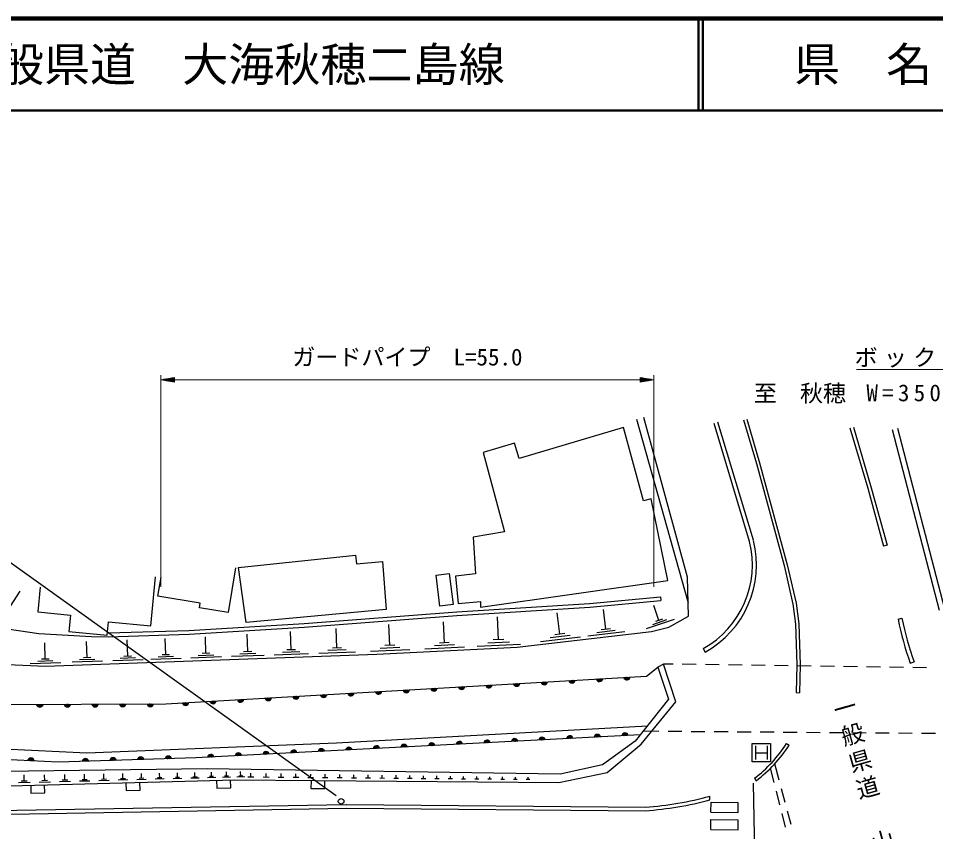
# Model space of a CAD drawing. Units: millimetres, scale not verified. Extents: x 40000 to 680000, y 20000 to 380000.
# Drawn here: x 223963 to 323496, y 291754 to 380000 of the extents above; entities that cross this region are included whole.
import ezdxf
from ezdxf.enums import TextEntityAlignment as Align

# ---------------------------------------------------------------- set-up
doc = ezdxf.new("R2010")
doc.units = ezdxf.units.MM
doc.header["$LTSCALE"] = 1000
for name, color, linetype, lineweight in [('M-BGD', 7, 'Continuous', 25), ('M-STR-HTXT', 7, 'Continuous', 13), ('M-STR-STRC', 7, 'Continuous', 25), ('M-STR-STRD', 7, 'Continuous', 25), ('M-TTL', 2, 'Continuous', 140), ('M-TTL-LINE', 7, 'Continuous', 50)]:
    doc.layers.add(name, color=color, linetype=linetype, lineweight=lineweight)
doc.layers.add('M-BMK-HTXT', color=7, linetype='Continuous')
doc.layers.add('M-TTL-TXT', color=7, linetype='Continuous')
doc.styles.add('@ＭＳ ゴシック', font='')
doc.styles.add('ＭＳ ゴシック', font='')
doc.styles.get('@ＭＳ ゴシック').set_extended_font_data('@MS Gothic')
doc.styles.get('ＭＳ ゴシック').set_extended_font_data('MS Gothic')

msp = doc.modelspace()

# ---------------------------------------------------------------- linework, layer by layer
at = {"layer": 'M-BGD'}
for p, q in [((291019, 336513), (296633, 316579)), ((303314, 323242), (299454, 336043)), ((303736, 323369), (299875, 336170)), ((319358, 335530), (324448, 315936)), ((318776, 335379), (323866, 315785)), ((293657, 317220), (293693, 316822)), ((287708, 313719), (287460, 315852)), ((293464, 314671), (292911, 316289)), ((270190, 312246), (270080, 314528)), ((276068, 312584), (275947, 315078)), ((282712, 313182), (282443, 315492)), ((295119, 314784), (292085, 313748)), ((294291, 314727), (292774, 314209)), ((293843, 314800), (293084, 314541)), ((258529, 311694), (258453, 313811)), ((264271, 311960), (264160, 314241)), ((288739, 313569), (286740, 313336)), ((288208, 313778), (287209, 313661)), ((235837, 310790), (235773, 312555)), ((239966, 310938), (239903, 312704)), ((244324, 311101), (244259, 312893)), ((248853, 311287), (248785, 313170)), ((253560, 311480), (253489, 313459)), ((276653, 312612), (275483, 312555)), ((284945, 312857), (280613, 312352)), ((283828, 313020), (281663, 312767)), ((283253, 313245), (282170, 313119)), ((289769, 313419), (285771, 312953)), ((226888, 310468), (226824, 312233)), ((231432, 310631), (231369, 312397)), ((259025, 311712), (258033, 311676)), ((265354, 311726), (263215, 311623)), ((264806, 311985), (263736, 311934)), ((272357, 311779), (268079, 311572)), ((271274, 312012), (269134, 311909)), ((270725, 312272), (269655, 312220)), ((278437, 312073), (273759, 311847)), ((277252, 312328), (274914, 312215)), ((298261, 311613), (298475, 311229)), ((231846, 310646), (231019, 310617)), ((236672, 310599), (235017, 310539)), ((236250, 310805), (235423, 310775)), ((241637, 310557), (238327, 310438)), ((240802, 310747), (239147, 310688)), ((240380, 310953), (239553, 310923)), ((246019, 310714), (242661, 310593)), ((245171, 310908), (243492, 310847)), ((244744, 311117), (243904, 311086)), ((250635, 310880), (247104, 310753)), ((249744, 311084), (247979, 311020)), ((249294, 311303), (248411, 311271)), ((255433, 311053), (251724, 310919)), ((254497, 311266), (252642, 311200)), ((254024, 311497), (253097, 311464)), ((260533, 311236), (256563, 311093)), ((259531, 311465), (257546, 311394)), ((266438, 311493), (262159, 311286)), ((228559, 310086), (225249, 309967)), ((227723, 310277), (226068, 310218)), ((227302, 310483), (226474, 310453)), ((233103, 310250), (229793, 310131)), ((232268, 310441), (230613, 310381)), ((237507, 310408), (234198, 310289)), ((295006, 309929), (293981, 309944)), ((297506, 309894), (296006, 309915)), ((300006, 309860), (298506, 309880)), ((302505, 309825), (301005, 309846)), ((305005, 309790), (303505, 309811)), ((307505, 309755), (306005, 309776)), ((310005, 309720), (308505, 309741)), ((312504, 309685), (311004, 309706)), ((315004, 309650), (313504, 309671)), ((317504, 309615), (316004, 309636)), ((320004, 309580), (318504, 309601)), ((322503, 309545), (321003, 309566)), ((293466, 302628), (291732, 302642)), ((295966, 302609), (294466, 302621)), ((298466, 302589), (296966, 302601)), ((300966, 302570), (299466, 302582)), ((303465, 302550), (301965, 302562)), ((305965, 302531), (304465, 302543)), ((308465, 302511), (306965, 302523)), ((310965, 302492), (309465, 302503)), ((313465, 302472), (311965, 302484)), ((315965, 302453), (314465, 302464)), ((318465, 302433), (316965, 302445)), ((320965, 302414), (319465, 302425)), ((323465, 302394), (321965, 302406)), ((305978, 297101), (305590, 298637)), ((306514, 297349), (306043, 299111)), ((224605, 297223), (224587, 297903)), ((226835, 297278), (226817, 297934)), ((229019, 297332), (229002, 297964)), ((231159, 297385), (231143, 297993)), ((233256, 297436), (233240, 298022)), ((235311, 297487), (235296, 298050)), ((237325, 297536), (237310, 298077)), ((239297, 297585), (239283, 298104)), ((241464, 297639), (240997, 297626)), ((241230, 297633), (241217, 298130)), ((243348, 297685), (242901, 297673)), ((243124, 297679), (243111, 298156)), ((245379, 297622), (244485, 297597)), ((245152, 297735), (244705, 297723)), ((244928, 297729), (244915, 298206)), ((246999, 297666), (246104, 297642)), ((246772, 297779), (246325, 297767)), ((246548, 297773), (246535, 298250)), ((248547, 297685), (247653, 297660)), ((248320, 297798), (247873, 297785)), ((248096, 297791), (248083, 298268)), ((249532, 297661), (248874, 297666)), ((249203, 297663), (249207, 298102)), ((251167, 297646), (250524, 297652)), ((250846, 297649), (250849, 298078)), ((252786, 297632), (252159, 297638)), ((252473, 297635), (252476, 298053)), ((254390, 297618), (253779, 297624)), ((254084, 297621), (254088, 298029)), ((255979, 297604), (255383, 297610)), ((255681, 297607), (255684, 298005)), ((257262, 297593), (257266, 297981)), ((258829, 297580), (258832, 297957)), ((260380, 297566), (260383, 297934)), ((261917, 297553), (261920, 297911)), ((263440, 297539), (263443, 297888)), ((264948, 297526), (264951, 297865)), ((266441, 297513), (266444, 297842)), ((267921, 297500), (267924, 297820)), ((269387, 297488), (269389, 297798)), ((270838, 297475), (270841, 297776)), ((272277, 297462), (272279, 297754)), ((273701, 297450), (273704, 297733)), ((275112, 297438), (275114, 297712)), ((276510, 297425), (276512, 297691)), ((277894, 297413), (277897, 297670)), ((279266, 297401), (279268, 297649)), ((200897, 296104), (247462, 297379)), ((225248, 297071), (223972, 297036)), ((224924, 297232), (224286, 297214)), ((227454, 297131), (226224, 297097)), ((227142, 297287), (226527, 297270)), ((229616, 297190), (228431, 297158)), ((229315, 297340), (228723, 297324)), ((231734, 297248), (230593, 297217)), ((231444, 297392), (230874, 297377)), ((233809, 297305), (232712, 297275)), ((233531, 297444), (232982, 297429)), ((235843, 297361), (234788, 297332)), ((235575, 297494), (235048, 297480)), ((237835, 297415), (236822, 297387)), ((237578, 297543), (237071, 297530)), ((239787, 297469), (238815, 297442)), ((239541, 297592), (239054, 297578)), ((241700, 297521), (240767, 297495)), ((243575, 297572), (242681, 297548)), ((247462, 297379), (282611, 297072)), ((257553, 297591), (256972, 297596)), ((259112, 297577), (258545, 297582)), ((260656, 297564), (260104, 297568)), ((262186, 297550), (261649, 297555)), ((263701, 297537), (263178, 297542)), ((265202, 297524), (264694, 297528)), ((266688, 297511), (266194, 297515)), ((268161, 297498), (267681, 297502)), ((269619, 297485), (269154, 297490)), ((271064, 297473), (270613, 297477)), ((272496, 297460), (272057, 297464)), ((273913, 297448), (273489, 297452)), ((275318, 297436), (274907, 297439)), ((276709, 297424), (276311, 297427)), ((278087, 297412), (277702, 297415)), ((279451, 297400), (279080, 297403)), ((304035, 281001), (303739, 297013)), ((306591, 294677), (306223, 296132)), ((307160, 294934), (306772, 296383)), ((299114, 293877), (299124, 294955)), ((299124, 294955), (302085, 294928)), ((302075, 293849), (302085, 294928)), ((299114, 293877), (302075, 293849)), ((307204, 292254), (306836, 293708)), ((307805, 292519), (307418, 293968)), ((299097, 291981), (299106, 293060)), ((299106, 293060), (302067, 293033)), ((302057, 291954), (302067, 293033)), ((299097, 291981), (302057, 291954))]:
    msp.add_line(p, q, dxfattribs=at)
for points in [[(224136, 317844), (222027, 314590), (218809, 313226), (206175, 311918), (212701, 310791), (219500, 310045), (226917, 309727), (262878, 311020), (278093, 311756), (292654, 313454), (294535, 313944), (296662, 315117), (296577, 319377), (291827, 336707)], [(247520, 320386), (246717, 315532), (243610, 316045), (243695, 316555), (239115, 317313), (239456, 319373)], [(226342, 318286), (226083, 315593), (229614, 315254), (229443, 313467), (233602, 313068), (233741, 314516), (238328, 314075), (238838, 319391)], [(233694, 313310), (242472, 313584), (254960, 314350), (271530, 315599), (285929, 316515), (293657, 317220)], [(233707, 312910), (242491, 313185), (254987, 313951), (271558, 315200), (285959, 316116), (293693, 316822)], [(220764, 314055), (226181, 313266), (231902, 312932), (233707, 312910)], [(183081, 311172), (212650, 306378), (221607, 305535), (239981, 305631), (292128, 308638), (293357, 309597)], [(282611, 297072), (287857, 298170), (291554, 301243), (295321, 305842), (293981, 309944), (293357, 309597), (294512, 306131), (290884, 301578), (287349, 298990), (282750, 297997), (244436, 298574), (211175, 298121)], [(182647, 306391), (215653, 301359), (219334, 300887), (231397, 300318), (258470, 301378), (292216, 303249)], [(291422, 302253), (243216, 299748), (228283, 299303), (219356, 299736), (213435, 300504)], [(225305, 296772), (225329, 295918), (226828, 295959), (226805, 296813)], [(235643, 297055), (235667, 296201), (237166, 296242), (237143, 297096)], [(245481, 297324), (245505, 296470), (247004, 296512), (246981, 297365)], [(255725, 297307), (255717, 296452), (257218, 296439), (257225, 297294)]]:
    msp.add_lwpolyline(points, dxfattribs=at)
for points in [[(274114, 316114), (294419, 319003), (292628, 327870), (291807, 327658), (289624, 335598), (278289, 332241), (277814, 333923), (274387, 332889), (276700, 324274), (273311, 323714), (273562, 319721), (271383, 319470), (271668, 316520), (274110, 316725)], [(263879, 315846), (248694, 314459), (247867, 320397), (260545, 321760), (260667, 320811), (263465, 321054)], [(269709, 316235), (269298, 319582), (270722, 319757), (271133, 316409)]]:
    msp.add_lwpolyline(points, close=True, dxfattribs=at)
for centre, radius, start, end in [((293197, 320726), 10425, 299.06032, 13.96547), ((293197, 320726), 10865, 299.06032, 13.96547), ((275037, 307707), 354, 192.09757, 354.50275), ((275037, 307707), 283, 194.32161, 352.27871), ((275037, 307707), 212, 198.06794, 348.53239), ((275037, 307707), 142, 205.77967, 340.82066), ((275037, 307707), 100, 216.09733, 330.503), ((275037, 307707), 100, 216.09733, 330.503), ((278032, 307879), 354, 192.09757, 354.50275), ((278032, 307879), 283, 194.32161, 352.27871), ((278032, 307879), 212, 198.06794, 348.53239), ((278032, 307879), 142, 205.77967, 340.82066), ((278032, 307879), 100, 216.09733, 330.503), ((278032, 307879), 100, 216.09733, 330.503), ((281027, 308052), 354, 192.09757, 354.50275), ((281027, 308052), 283, 194.32161, 352.27871), ((281027, 308052), 212, 198.06794, 348.53239), ((281027, 308052), 142, 205.77967, 340.82066), ((281027, 308052), 100, 216.09733, 330.503), ((281027, 308052), 100, 216.09733, 330.503), ((284022, 308225), 354, 192.09757, 354.50275), ((284022, 308225), 283, 194.32161, 352.27871), ((284022, 308225), 212, 198.06794, 348.53239), ((284022, 308225), 142, 205.77967, 340.82066), ((284022, 308225), 100, 216.09733, 330.503), ((284022, 308225), 100, 216.09733, 330.503), ((287017, 308398), 354, 192.09757, 354.50275), ((287017, 308398), 283, 194.32161, 352.27871), ((287017, 308398), 212, 198.06794, 348.53239), ((287017, 308398), 142, 205.77967, 340.82066), ((287017, 308398), 100, 216.09733, 330.503), ((287017, 308398), 100, 216.09733, 330.503), ((290012, 308570), 354, 192.09757, 354.50275), ((290012, 308570), 283, 194.32161, 352.27871), ((290012, 308570), 212, 198.06794, 348.53239), ((290012, 308570), 142, 205.77967, 340.82066), ((290012, 308570), 100, 216.09733, 330.503), ((290012, 308570), 100, 216.09733, 330.503), ((257066, 306671), 354, 192.09757, 354.50275), ((257066, 306671), 283, 194.32161, 352.27871), ((257066, 306671), 212, 198.06794, 348.53239), ((257066, 306671), 142, 205.77967, 340.82066), ((257066, 306671), 100, 216.09733, 330.503), ((257066, 306671), 100, 216.09733, 330.503), ((260062, 306843), 354, 192.09757, 354.50275), ((260062, 306843), 283, 194.32161, 352.27871), ((260062, 306843), 212, 198.06794, 348.53239), ((260062, 306843), 142, 205.77967, 340.82066), ((260062, 306843), 100, 216.09733, 330.503), ((260062, 306843), 100, 216.09733, 330.503), ((263057, 307016), 354, 192.09757, 354.50275), ((263057, 307016), 283, 194.32161, 352.27871), ((263057, 307016), 212, 198.06794, 348.53239), ((263057, 307016), 142, 205.77967, 340.82066), ((263057, 307016), 100, 216.09733, 330.503), ((263057, 307016), 100, 216.09733, 330.503), ((266052, 307189), 354, 192.09757, 354.50275), ((266052, 307189), 283, 194.32161, 352.27871), ((266052, 307189), 212, 198.06794, 348.53239), ((266052, 307189), 142, 205.77967, 340.82066), ((266052, 307189), 100, 216.09733, 330.503), ((266052, 307189), 100, 216.09733, 330.503), ((269047, 307361), 354, 192.09757, 354.50275), ((269047, 307361), 283, 194.32161, 352.27871), ((269047, 307361), 212, 198.06794, 348.53239), ((269047, 307361), 142, 205.77967, 340.82066), ((269047, 307361), 100, 216.09733, 330.503), ((269047, 307361), 100, 216.09733, 330.503), ((272042, 307534), 354, 192.09757, 354.50275), ((272042, 307534), 283, 194.32161, 352.27871), ((272042, 307534), 212, 198.06794, 348.53239), ((272042, 307534), 142, 205.77967, 340.82066), ((272042, 307534), 100, 216.09733, 330.503), ((272042, 307534), 100, 216.09733, 330.503), ((229294, 305630), 354, 189.09582, 351.501), ((229294, 305630), 283, 191.31986, 349.27696), ((229294, 305630), 212, 195.06619, 345.53064), ((229294, 305630), 142, 202.77792, 337.81891), ((229294, 305630), 100, 213.09558, 327.50124), ((229294, 305630), 100, 213.09558, 327.50124), ((232294, 305645), 354, 189.09582, 351.501), ((232294, 305645), 283, 191.31986, 349.27696), ((232294, 305645), 212, 195.06619, 345.53064), ((232294, 305645), 142, 202.77792, 337.81891), ((232294, 305645), 100, 213.09558, 327.50124), ((232294, 305645), 100, 213.09558, 327.50124), ((235294, 305661), 354, 189.09582, 351.501), ((235294, 305661), 283, 191.31986, 349.27696), ((235294, 305661), 212, 195.06619, 345.53064), ((235294, 305661), 142, 202.77792, 337.81891), ((235294, 305661), 100, 213.09558, 327.50124), ((235294, 305661), 100, 213.09558, 327.50124), ((238294, 305676), 354, 189.09582, 351.501), ((238294, 305676), 283, 191.31986, 349.27696), ((238294, 305676), 212, 195.06619, 345.53064), ((238294, 305676), 142, 202.77792, 337.81891), ((238294, 305676), 100, 213.09558, 327.50124), ((238294, 305676), 100, 213.09558, 327.50124), ((242091, 305807), 354, 192.09757, 354.50275), ((242091, 305807), 283, 194.32161, 352.27871), ((242091, 305807), 212, 198.06794, 348.53239), ((242091, 305807), 142, 205.77967, 340.82066), ((242091, 305807), 100, 216.09733, 330.503), ((242091, 305807), 100, 216.09733, 330.503), ((245086, 305980), 354, 192.09757, 354.50275), ((245086, 305980), 283, 194.32161, 352.27871), ((245086, 305980), 212, 198.06794, 348.53239), ((245086, 305980), 142, 205.77967, 340.82066), ((245086, 305980), 100, 216.09733, 330.503), ((245086, 305980), 100, 216.09733, 330.503), ((248081, 306152), 354, 192.09757, 354.50275), ((248081, 306152), 283, 194.32161, 352.27871), ((248081, 306152), 212, 198.06794, 348.53239), ((248081, 306152), 142, 205.77967, 340.82066), ((248081, 306152), 100, 216.09733, 330.503), ((248081, 306152), 100, 216.09733, 330.503), ((251076, 306325), 354, 192.09757, 354.50275), ((251076, 306325), 283, 194.32161, 352.27871), ((251076, 306325), 212, 198.06794, 348.53239), ((251076, 306325), 142, 205.77967, 340.82066), ((251076, 306325), 100, 216.09733, 330.503), ((251076, 306325), 100, 216.09733, 330.503), ((254071, 306498), 354, 192.09757, 354.50275), ((254071, 306498), 283, 194.32161, 352.27871), ((254071, 306498), 212, 198.06794, 348.53239), ((254071, 306498), 142, 205.77967, 340.82066), ((254071, 306498), 100, 216.09733, 330.503), ((254071, 306498), 100, 216.09733, 330.503), ((226294, 305614), 354, 189.09582, 351.501), ((226294, 305614), 283, 191.31986, 349.27696), ((226294, 305614), 212, 195.06619, 345.53064), ((226294, 305614), 142, 202.77792, 337.81891), ((226294, 305614), 100, 213.09558, 327.50124), ((226294, 305614), 100, 213.09558, 327.50124), ((274812, 301336), 354, 11.77183, 174.17701), ((274812, 301336), 283, 13.99587, 171.95297), ((277808, 301491), 354, 11.77183, 174.17701), ((277808, 301491), 283, 13.99587, 171.95297), ((277808, 301491), 212, 17.7422, 168.20665), ((277808, 301491), 142, 25.45393, 160.49492), ((277808, 301491), 100, 35.77159, 150.17725), ((277808, 301491), 100, 35.77159, 150.17725), ((280804, 301647), 354, 11.77183, 174.17701), ((280804, 301647), 283, 13.99587, 171.95297), ((280804, 301647), 212, 17.7422, 168.20665), ((280804, 301647), 142, 25.45393, 160.49492), ((280804, 301647), 100, 35.77159, 150.17725), ((280804, 301647), 100, 35.77159, 150.17725), ((283799, 301803), 354, 11.77183, 174.17701), ((283799, 301803), 283, 13.99587, 171.95297), ((283799, 301803), 212, 17.7422, 168.20665), ((283799, 301803), 142, 25.45393, 160.49492), ((283799, 301803), 100, 35.77159, 150.17725), ((283799, 301803), 100, 35.77159, 150.17725), ((286795, 301958), 354, 11.77183, 174.17701), ((286795, 301958), 283, 13.99587, 171.95297), ((286795, 301958), 212, 17.7422, 168.20665), ((286795, 301958), 142, 25.45393, 160.49492), ((286795, 301958), 100, 35.77159, 150.17725), ((286795, 301958), 100, 35.77159, 150.17725), ((289791, 302114), 354, 11.77183, 174.17701), ((289791, 302114), 283, 13.99587, 171.95297), ((289791, 302114), 212, 17.7422, 168.20665), ((289791, 302114), 142, 25.45393, 160.49492), ((289791, 302114), 100, 35.77159, 150.17725), ((289791, 302114), 100, 35.77159, 150.17725), ((253840, 300246), 354, 11.77183, 174.17701), ((256836, 300402), 354, 11.77183, 174.17701), ((256836, 300402), 283, 13.99587, 171.95297), ((256836, 300402), 212, 17.7422, 168.20665), ((259832, 300557), 354, 11.77183, 174.17701), ((259832, 300557), 283, 13.99587, 171.95297), ((259832, 300557), 212, 17.7422, 168.20665), ((259832, 300557), 142, 25.45393, 160.49492), ((259832, 300557), 100, 35.77159, 150.17725), ((259832, 300557), 100, 35.77159, 150.17725), ((262828, 300713), 354, 11.77183, 174.17701), ((262828, 300713), 283, 13.99587, 171.95297), ((262828, 300713), 212, 17.7422, 168.20665), ((262828, 300713), 142, 25.45393, 160.49492), ((262828, 300713), 100, 35.77159, 150.17725), ((262828, 300713), 100, 35.77159, 150.17725), ((265824, 300869), 354, 11.77183, 174.17701), ((265824, 300869), 283, 13.99587, 171.95297), ((265824, 300869), 212, 17.7422, 168.20665), ((265824, 300869), 142, 25.45393, 160.49492), ((265824, 300869), 100, 35.77159, 150.17725), ((265824, 300869), 100, 35.77159, 150.17725), ((268820, 301024), 354, 11.77183, 174.17701), ((268820, 301024), 283, 13.99587, 171.95297), ((268820, 301024), 212, 17.7422, 168.20665), ((268820, 301024), 142, 25.45393, 160.49492), ((268820, 301024), 100, 35.77159, 150.17725), ((268820, 301024), 100, 35.77159, 150.17725), ((271816, 301180), 354, 11.77183, 174.17701), ((271816, 301180), 283, 13.99587, 171.95297), ((271816, 301180), 212, 17.7422, 168.20665), ((271816, 301180), 142, 25.45393, 160.49492), ((271816, 301180), 100, 35.77159, 150.17725), ((271816, 301180), 100, 35.77159, 150.17725), ((274812, 301336), 212, 17.7422, 168.20665), ((274812, 301336), 142, 25.45393, 160.49492), ((274812, 301336), 100, 35.77159, 150.17725), ((274812, 301336), 100, 35.77159, 150.17725), ((225315, 299393), 354, 6.02297, 168.42815), ((225315, 299393), 283, 8.24701, 166.20411), ((225315, 299393), 212, 11.99334, 162.45779), ((231253, 299337), 354, 10.50463, 172.9098), ((231253, 299337), 283, 12.72867, 170.68577), ((234252, 299427), 354, 10.50463, 172.9098), ((234252, 299427), 283, 12.72867, 170.68577), ((234252, 299427), 212, 16.47499, 166.93944), ((237250, 299516), 354, 10.50463, 172.9098), ((237250, 299516), 283, 12.72867, 170.68577), ((237250, 299516), 212, 16.47499, 166.93944), ((237250, 299516), 142, 24.18672, 159.22771), ((237250, 299516), 100, 34.50438, 148.91005), ((237250, 299516), 100, 34.50438, 148.91005), ((240249, 299606), 354, 10.50463, 172.9098), ((240249, 299606), 283, 12.72867, 170.68577), ((240249, 299606), 212, 16.47499, 166.93944), ((240249, 299606), 142, 24.18672, 159.22771), ((240249, 299606), 100, 34.50438, 148.91005), ((240249, 299606), 100, 34.50438, 148.91005), ((244852, 299779), 354, 11.77183, 174.17701), ((244852, 299779), 283, 13.99587, 171.95297), ((244852, 299779), 212, 17.7422, 168.20665), ((244852, 299779), 142, 25.45393, 160.49492), ((244852, 299779), 100, 35.77159, 150.17725), ((244852, 299779), 100, 35.77159, 150.17725), ((247848, 299935), 354, 11.77183, 174.17701), ((247848, 299935), 283, 13.99587, 171.95297), ((247848, 299935), 212, 17.7422, 168.20665), ((247848, 299935), 142, 25.45393, 160.49492), ((247848, 299935), 100, 35.77159, 150.17725), ((247848, 299935), 100, 35.77159, 150.17725), ((250844, 300090), 354, 11.77183, 174.17701), ((250844, 300090), 283, 13.99587, 171.95297), ((250844, 300090), 212, 17.7422, 168.20665), ((250844, 300090), 142, 25.45393, 160.49492), ((250844, 300090), 100, 35.77159, 150.17725), ((250844, 300090), 100, 35.77159, 150.17725), ((253840, 300246), 283, 13.99587, 171.95297), ((253840, 300246), 212, 17.7422, 168.20665), ((253840, 300246), 142, 25.45393, 160.49492), ((253840, 300246), 100, 35.77159, 150.17725), ((253840, 300246), 100, 35.77159, 150.17725), ((256836, 300402), 142, 25.45393, 160.49492), ((256836, 300402), 100, 35.77159, 150.17725), ((256836, 300402), 100, 35.77159, 150.17725), ((225315, 299393), 142, 19.70507, 154.74606), ((225315, 299393), 100, 30.02273, 144.42839), ((225315, 299393), 100, 30.02273, 144.42839), ((231253, 299337), 212, 16.47499, 166.93944), ((231253, 299337), 142, 24.18672, 159.22771), ((231253, 299337), 100, 34.50438, 148.91005), ((231253, 299337), 100, 34.50438, 148.91005), ((234252, 299427), 142, 24.18672, 159.22771), ((234252, 299427), 100, 34.50438, 148.91005), ((234252, 299427), 100, 34.50438, 148.91005)]:
    msp.add_arc(centre, radius, start, end, dxfattribs=at)
at = {"layer": 'M-STR-HTXT'}
for p, q in [((239418, 318317), (239418, 341285)), ((239418, 340785), (240918, 341035)), ((239418, 340785), (240918, 340535)), ((239418, 340785), (240918, 340785)), ((240918, 340835), (239718, 340835)), ((240918, 340735), (239718, 340735)), ((240018, 340885), (240918, 340885)), ((240018, 340685), (240918, 340685)), ((240918, 340935), (240318, 340935)), ((240918, 340635), (240318, 340635)), ((240618, 340985), (240918, 340985)), ((240618, 340585), (240918, 340585)), ((240918, 340535), (240918, 341035)), ((240918, 340785), (291433, 340785)), ((292933, 340785), (291433, 341035)), ((291433, 341035), (291433, 340535)), ((291733, 340985), (291433, 340985)), ((291433, 340935), (292033, 340935)), ((292333, 340885), (291433, 340885)), ((291433, 340835), (292633, 340835)), ((292933, 340785), (291433, 340535)), ((292933, 340785), (291433, 340785)), ((291433, 340735), (292633, 340735)), ((292333, 340685), (291433, 340685)), ((291433, 340635), (292033, 340635)), ((291733, 340585), (291433, 340585)), ((292933, 318317), (292933, 341285))]:
    msp.add_line(p, q, dxfattribs=at)
msp.add_lwpolyline([(380751, 298850), (340092, 341903), (314892, 341903)], dxfattribs=at)
at = {"layer": 'M-STR-STRC'}
for p, q in [((201705, 336257), (258452, 295668)), ((303588, 299318), (303588, 301318)), ((303588, 301318), (305588, 301318)), ((303963, 301068), (303963, 299568)), ((305213, 301068), (305213, 299568)), ((305588, 301318), (305588, 299318)), ((303963, 300318), (305213, 300318)), ((305588, 299318), (303588, 299318))]:
    msp.add_line(p, q, dxfattribs=at)
msp.add_circle((258987, 295043), 305, dxfattribs=at)
at = {"layer": 'M-STR-STRD'}
for p, q in [((302639, 336421), (304042, 331684)), ((304045, 331693), (307047, 320623)), ((307043, 320636), (308005, 316450)), ((307996, 316486), (308277, 314266)), ((319410, 314820), (319838, 314907)), ((308273, 314298), (308433, 309838)), ((308432, 309862), (308343, 306840)), ((320735, 310020), (321147, 310164)), ((308343, 306840), (308711, 306829)), ((307320, 301318), (307600, 301140)), ((303826, 297543), (304025, 297278)), ((299009, 295199), (299005, 295615)), ((200827, 293690), (259546, 294687)), ((259557, 294688), (292010, 294421))]:
    msp.add_line(p, q, dxfattribs=at)
for points in [[(302993, 336526), (304396, 331788), (307398, 320718), (308360, 316532)], [(314186, 335575), (316131, 329016), (317819, 322734)], [(314592, 335639), (316508, 329044), (318217, 322841), (317819, 322734)], [(308360, 316532), (308640, 314312), (308800, 309852), (308711, 306829)], [(68440, 293706), (200826, 293249), (259553, 294287), (292007, 294020)]]:
    msp.add_lwpolyline(points, dxfattribs=at)
for centre, radius, start, end in [((354928, 322039), 36244, 191.48849, 199.36673), ((354928, 322039), 35807, 191.48849, 199.36673), ((295150, 309078), 14434, 306.94757, 327.47763), ((295150, 309078), 14764, 306.94757, 327.47763), ((289639, 329403), 35062, 273.87729, 285.49294), ((289079, 332805), 38895, 274.31728, 284.7913)]:
    msp.add_arc(centre, radius, start, end, dxfattribs=at)
at = {"layer": 'M-TTL'}
msp.add_line((680000, 380000), (40000, 380000), dxfattribs=at)
at = {"layer": 'M-TTL-LINE'}
for p, q in [((297750, 380000), (297750, 370000)), ((298250, 380000), (298250, 370000)), ((40000, 370000), (680000, 370000))]:
    msp.add_line(p, q, dxfattribs=at)

# ---------------------------------------------------------------- texts
at = {"layer": 'M-BMK-HTXT', "style": 'ＭＳ ゴシック'}
msp.add_text('至\u3000秋穂', height=1833, dxfattribs=at).set_placement((308771, 337855), align=Align.BOTTOM_CENTER)
at = {"layer": 'M-BMK-HTXT', "insert": (316269, 291673), "char_height": 1833, "attachment_point": 8, "rotation": 285.828, "style": '@ＭＳ ゴシック'}
msp.add_mtext('\\T1.2;一般県道\u3000山口秋穂線', dxfattribs=at)
at = {"layer": 'M-STR-HTXT', "style": 'ＭＳ ゴシック'}
msp.add_text('ガードパイプ  L=55.0', height=1833, dxfattribs=at).set_placement((266175, 341785), align=Align.BOTTOM_CENTER)
at = {"layer": 'M-STR-HTXT', "char_height": 1833, "attachment_point": 8, "style": 'ＭＳ ゴシック'}
for s, insert in [('\\T1.27;ボックス\u3000L=39.0', (327392, 342103)), ('\\T1.37;W=3500\u3000H=2500', (327947, 338423))]:
    msp.add_mtext(s, dxfattribs=dict(at, insert=insert))
at = {"layer": 'M-TTL-TXT', "style": 'ＭＳ ゴシック'}
msp.add_text('一般県道\u3000大海秋穂二島線', height=3666, dxfattribs=at).set_placement((216734, 375000), align=Align.MIDDLE_LEFT)
msp.add_text('県\u3000名', height=3666, dxfattribs=at).set_placement((315625, 375000), align=Align.MIDDLE_CENTER)

doc.saveas('drawing.dxf')
